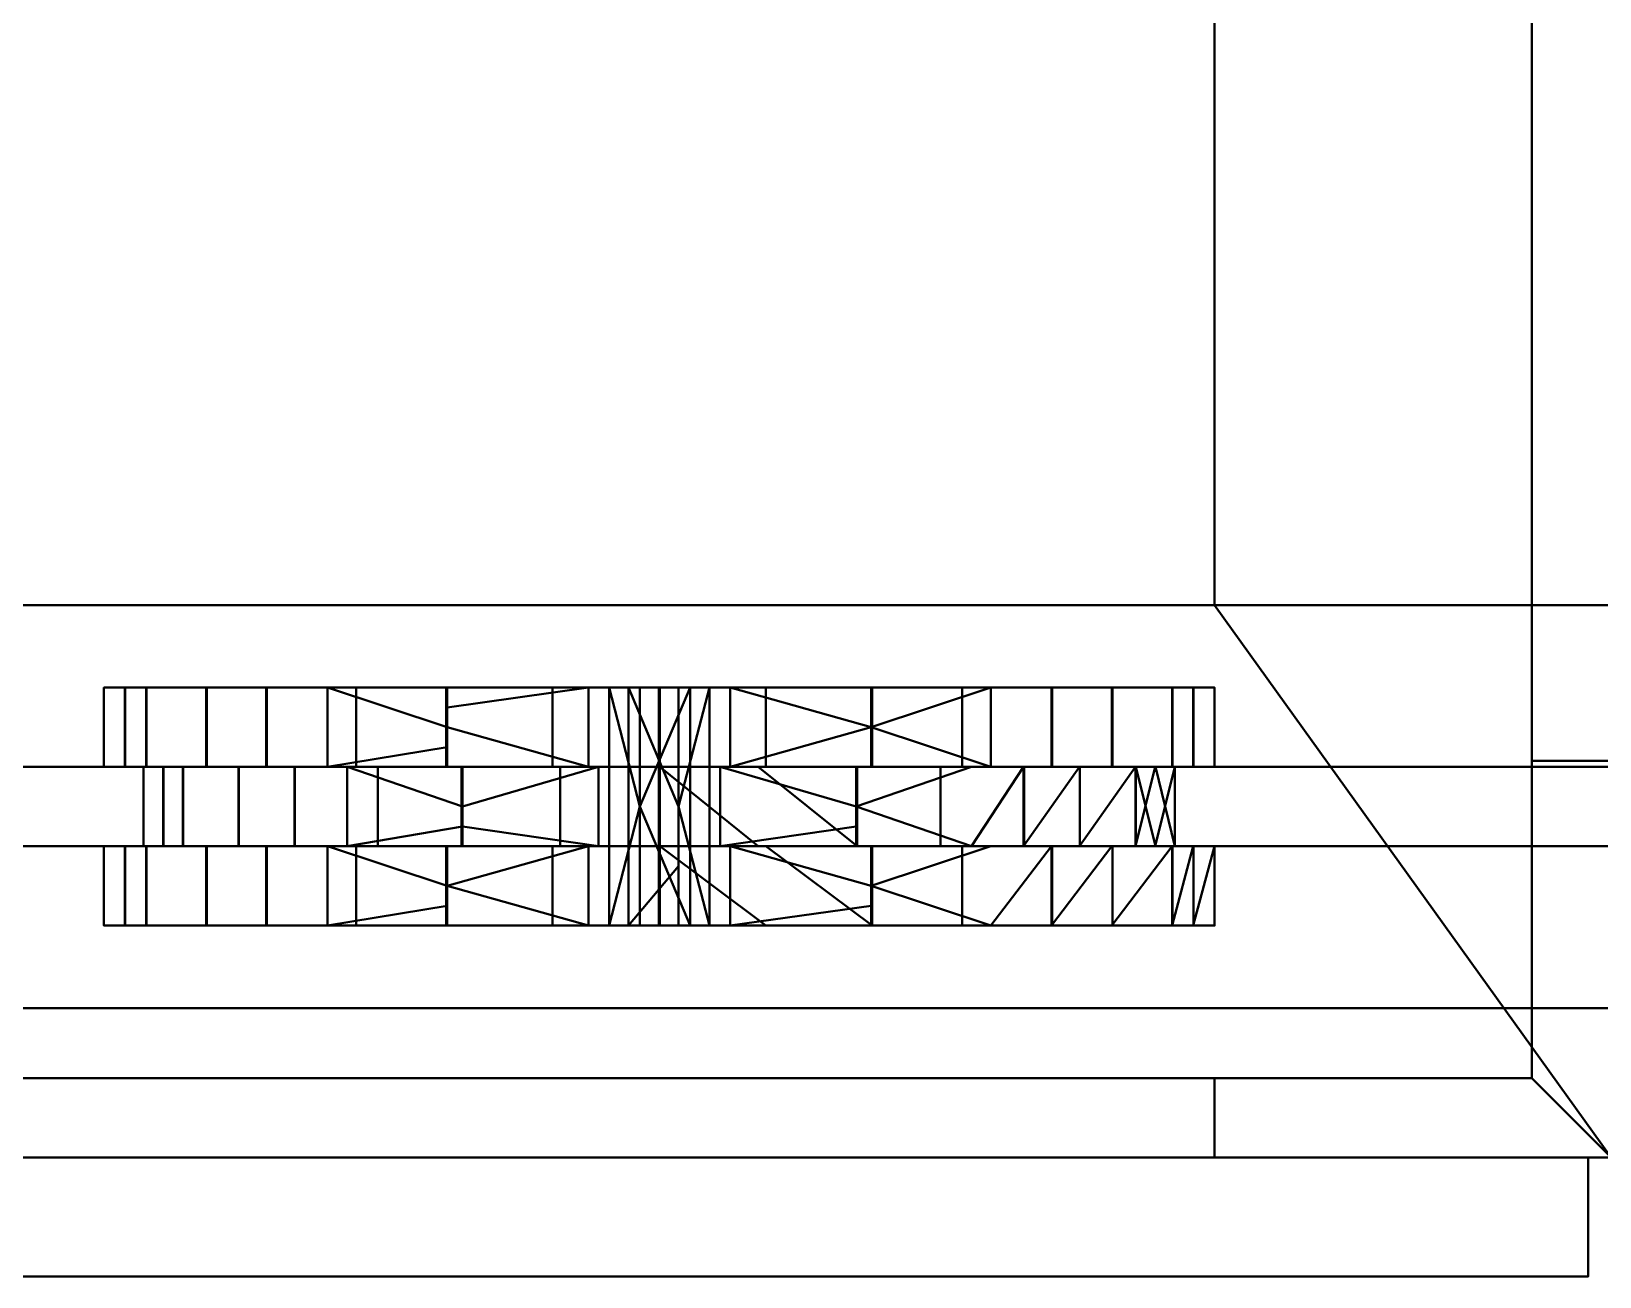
# Model space of a CAD drawing. Header units: millimetres. Extents: x -3275 to 3275, y -1040 to 450.
# Drawn here: x 925.8 to 1123.5, y -450 to -293 of the extents above; entities that cross this region are included whole.
import ezdxf

# ---------------------------------------------------------------- set-up
doc = ezdxf.new("R2010")
doc.units = ezdxf.units.MM
doc.layers.add('I-FURN-PNLS', color=7, linetype='Continuous', lineweight=40)

msp = doc.modelspace()

# ---------------------------------------------------------------- meshes
at = {"layer": 'I-FURN-PNLS', "color": 7, "true_color": 0xf5f5f3}
mesh = msp.add_polyface(dxfattribs=at)
corners = [(1125, 450, 150), (325, 450, 150), (325, -435, 150), (1125, -435, 150), (1075, -365.36, 150), (375, -365.36, 150), (375, 353.84, 150), (1075, 353.84, 150)]
mesh.append_faces([[corners[k] for k in face] for face in [(3, 4, 5, 2), (6, 1, 2, 5)]], dxfattribs={"vtx0": -1, "vtx2": -1, "color": 7})
mesh.append_faces([[corners[k] for k in face] for face in [(3, 0, 7, 4), (6, 7, 0, 1)]], dxfattribs={"vtx1": -1, "vtx3": -1, "color": 7})
mesh = msp.add_polyface(dxfattribs=at)
corners = [(1125, 450), (1125, -435), (325, -435), (325, 450), (1075, -365.36), (1075, 353.84), (375, 353.84), (375, -365.36)]
mesh.append_faces([[corners[k] for k in face] for face in [(2, 7, 4, 1), (5, 0, 1, 4)]], dxfattribs={"vtx0": -1, "vtx2": -1, "color": 7})
mesh.append_faces([[corners[k] for k in face] for face in [(2, 3, 6, 7), (5, 6, 3, 0)]], dxfattribs={"vtx1": -1, "vtx3": -1, "color": 7})
mesh = msp.add_polyface(dxfattribs=at)
corners = [(1075, 450, 2175), (1075, 440, 2175), (1115, 440, 2175), (1115, 400, 2175), (1125, 400, 2175), (1125, 450, 2175), (1075, -435, 2175), (1125, -435, 2175), (1125, -385, 2175), (1115, -385, 2175), (1115, -425, 2175), (1075, -425, 2175), (375, 450, 2175), (325, 450, 2175), (325, 400, 2175), (335, 400, 2175), (335, 440, 2175), (375, 440, 2175), (375, -435, 2175), (375, -425, 2175), (335, -425, 2175), (335, -385, 2175), (325, -385, 2175), (325, -435, 2175)]
mesh.append_faces([[corners[k] for k in face] for face in [(2, 5, 0, 1), (16, 13, 14, 15), (20, 23, 18, 19)]], dxfattribs={"vtx0": -1, "color": 7})
mesh.append_faces([[corners[k] for k in face] for face in [(4, 5, 2, 3), (6, 7, 10, 11), (12, 13, 16, 17)]], dxfattribs={"vtx1": -1, "color": 7})
mesh.append_faces([[corners[k] for k in face] for face in [(8, 9, 10, 7)]], dxfattribs={"vtx2": -1, "color": 7})
mesh.append_faces([[corners[k] for k in face] for face in [(20, 21, 22, 23)]], dxfattribs={"vtx3": -1, "color": 7})
mesh = msp.add_polyface(dxfattribs=at)
corners = [(1075, 450, 150), (1125, 450, 150), (1125, 400, 150), (1115, 400, 150), (1115, 440, 150), (1075, 440, 150), (1075, -435, 150), (1075, -425, 150), (1115, -425, 150), (1115, -385, 150), (1125, -385, 150), (1125, -435, 150), (375, 450, 150), (375, 440, 150), (335, 440, 150), (335, 400, 150), (325, 400, 150), (325, 450, 150), (375, -435, 150), (325, -435, 150), (325, -385, 150), (335, -385, 150), (335, -425, 150), (375, -425, 150)]
mesh.append_faces([[corners[k] for k in face] for face in [(8, 11, 6, 7), (14, 17, 12, 13), (22, 19, 20, 21)]], dxfattribs={"vtx0": -1, "color": 7})
mesh.append_faces([[corners[k] for k in face] for face in [(0, 1, 4, 5), (10, 11, 8, 9), (18, 19, 22, 23)]], dxfattribs={"vtx1": -1, "color": 7})
mesh.append_faces([[corners[k] for k in face] for face in [(2, 3, 4, 1)]], dxfattribs={"vtx2": -1, "color": 7})
mesh.append_faces([[corners[k] for k in face] for face in [(14, 15, 16, 17)]], dxfattribs={"vtx3": -1, "color": 7})
mesh = msp.add_polyface(dxfattribs=at)
corners = [(325, 450, 2200), (325, -435, 2200), (1125, -435, 2200), (1125, 450, 2200)]
mesh.append_faces([[corners[k] for k in face] for face in [(3, 0, 1, 2)]], dxfattribs={"color": 7})
mesh = msp.add_polyface(dxfattribs=at)
corners = [(325, 450, 2175), (1125, 450, 2175), (1125, -435, 2175), (325, -435, 2175)]
mesh.append_faces([[corners[k] for k in face] for face in [(2, 3, 0, 1)]], dxfattribs={"color": 7})
mesh = msp.add_polyface(dxfattribs=at)
corners = [(335, 440, 173.99), (335, -425, 173.99), (1115, -425, 173.99), (1115, 440, 173.99)]
mesh.append_faces([[corners[k] for k in face] for face in [(3, 0, 1, 2)]], dxfattribs={"color": 7})
mesh = msp.add_polyface(dxfattribs=at)
corners = [(335, 440, 148.99), (1115, 440, 148.99), (1115, -425, 148.99), (335, -425, 148.99)]
mesh.append_faces([[corners[k] for k in face] for face in [(2, 3, 0, 1)]], dxfattribs={"color": 7})
mesh = msp.add_polyface(dxfattribs=at)
corners = [(335, 440, 300), (335, -425, 300), (1115, -425, 300), (1115, 440, 300)]
mesh.append_faces([[corners[k] for k in face] for face in [(3, 0, 1, 2)]], dxfattribs={"color": 7})
mesh = msp.add_polyface(dxfattribs=at)
corners = [(335, 440, 275), (1115, 440, 275), (1115, -425, 275), (335, -425, 275)]
mesh.append_faces([[corners[k] for k in face] for face in [(2, 3, 0, 1)]], dxfattribs={"color": 7})
mesh = msp.add_polyface(dxfattribs=at)
corners = [(335, 440, 680), (335, -425, 680), (1115, -425, 680), (1115, 440, 680)]
mesh.append_faces([[corners[k] for k in face] for face in [(3, 0, 1, 2)]], dxfattribs={"color": 7})
mesh = msp.add_polyface(dxfattribs=at)
corners = [(335, 440, 655), (1115, 440, 655), (1115, -425, 655), (335, -425, 655)]
mesh.append_faces([[corners[k] for k in face] for face in [(2, 3, 0, 1)]], dxfattribs={"color": 7})
mesh = msp.add_polyface(dxfattribs=at)
corners = [(335, 440, 1060), (335, -425, 1060), (1115, -425, 1060), (1115, 440, 1060)]
mesh.append_faces([[corners[k] for k in face] for face in [(3, 0, 1, 2)]], dxfattribs={"color": 7})
mesh = msp.add_polyface(dxfattribs=at)
corners = [(335, 440, 1035), (1115, 440, 1035), (1115, -425, 1035), (335, -425, 1035)]
mesh.append_faces([[corners[k] for k in face] for face in [(2, 3, 0, 1)]], dxfattribs={"color": 7})
mesh = msp.add_polyface(dxfattribs=at)
corners = [(335, 440, 1440), (335, -425, 1440), (1115, -425, 1440), (1115, 440, 1440)]
mesh.append_faces([[corners[k] for k in face] for face in [(3, 0, 1, 2)]], dxfattribs={"color": 7})
mesh = msp.add_polyface(dxfattribs=at)
corners = [(335, 440, 1415), (1115, 440, 1415), (1115, -425, 1415), (335, -425, 1415)]
mesh.append_faces([[corners[k] for k in face] for face in [(2, 3, 0, 1)]], dxfattribs={"color": 7})
mesh = msp.add_polyface(dxfattribs=at)
corners = [(335, 440, 1820), (335, -425, 1820), (1115, -425, 1820), (1115, 440, 1820)]
mesh.append_faces([[corners[k] for k in face] for face in [(3, 0, 1, 2)]], dxfattribs={"color": 7})
mesh = msp.add_polyface(dxfattribs=at)
corners = [(335, 440, 1795), (1115, 440, 1795), (1115, -425, 1795), (335, -425, 1795)]
mesh.append_faces([[corners[k] for k in face] for face in [(2, 3, 0, 1)]], dxfattribs={"color": 7})
mesh = msp.add_polyface(dxfattribs=at)
corners = [(1115, 440, 173.99), (1115, -425, 173.99), (1115, -425, 148.99), (1115, 440, 148.99)]
mesh.append_faces([[corners[k] for k in face] for face in [(0, 1, 2, 3)]], dxfattribs={"color": 7})
mesh = msp.add_polyface(dxfattribs=at)
corners = [(1115, 440, 300), (1115, -425, 300), (1115, -425, 275), (1115, 440, 275)]
mesh.append_faces([[corners[k] for k in face] for face in [(0, 1, 2, 3)]], dxfattribs={"color": 7})
mesh = msp.add_polyface(dxfattribs=at)
corners = [(1115, 440, 680), (1115, -425, 680), (1115, -425, 655), (1115, 440, 655)]
mesh.append_faces([[corners[k] for k in face] for face in [(0, 1, 2, 3)]], dxfattribs={"color": 7})
mesh = msp.add_polyface(dxfattribs=at)
corners = [(1115, 440, 1060), (1115, -425, 1060), (1115, -425, 1035), (1115, 440, 1035)]
mesh.append_faces([[corners[k] for k in face] for face in [(0, 1, 2, 3)]], dxfattribs={"color": 7})
mesh = msp.add_polyface(dxfattribs=at)
corners = [(1115, 440, 1440), (1115, -425, 1440), (1115, -425, 1415), (1115, 440, 1415)]
mesh.append_faces([[corners[k] for k in face] for face in [(0, 1, 2, 3)]], dxfattribs={"color": 7})
mesh = msp.add_polyface(dxfattribs=at)
corners = [(1115, 440, 1820), (1115, -425, 1820), (1115, -425, 1795), (1115, 440, 1795)]
mesh.append_faces([[corners[k] for k in face] for face in [(0, 1, 2, 3)]], dxfattribs={"color": 7})
mesh = msp.add_polyface(dxfattribs=at)
corners = [(1075, -365.36, 150), (1075, 353.84, 150), (1075, 353.84), (1075, -365.36)]
mesh.append_faces([[corners[k] for k in face] for face in [(0, 1, 2, 3)]], dxfattribs={"color": 7})
mesh = msp.add_polyface(dxfattribs=at)
corners = [(-2875, -416.16, -11.35), (-2875, -365.36, -11.35), (2875, -365.36, -11.35), (2875, -416.16, -11.35)]
mesh.append_faces([[corners[k] for k in face] for face in [(0, 1, 2, 3)]], dxfattribs={"color": 7})
mesh = msp.add_polyface(dxfattribs=at)
corners = [(-2875, -365.36, -11.35), (-2875, -365.36, -5), (2875, -365.36, -5), (2875, -365.36, -11.35)]
mesh.append_faces([[corners[k] for k in face] for face in [(0, 1, 2, 3)]], dxfattribs={"color": 7})
mesh = msp.add_polyface(dxfattribs=at)
corners = [(-2875, -365.36, -5), (-2875, -385.76, -5), (2875, -385.76, -5), (2875, -365.36, -5)]
mesh.append_faces([[corners[k] for k in face] for face in [(0, 1, 2, 3)]], dxfattribs={"color": 7})
mesh = msp.add_polyface(dxfattribs=at)
corners = [(375, -365.36, 150), (1075, -365.36, 150), (1075, -365.36), (375, -365.36)]
mesh.append_faces([[corners[k] for k in face] for face in [(0, 1, 2, 3)]], dxfattribs={"color": 7})
at = {"layer": 'I-FURN-PNLS', "color": 8, "true_color": 0x7f7f7f}
mesh = msp.add_polyface(dxfattribs=at)
corners = [(1031.73, -375.76, 5.3), (1031.73, -378.26, 5.3), (1031.73, -380.76, 5.3), (1031.73, -383.26, 5.3), (1031.73, -385.76, 5.3), (1004.94, -385.76, 0), (978.15, -385.76, 5.35), (955.46, -385.76, 20.55), (940.3, -385.76, 43.27), (935, -385.76, 70.06), (940.35, -385.76, 96.85), (955.55, -385.76, 119.54), (978.27, -385.76, 134.7), (978.27, -383.26, 134.7), (978.27, -380.76, 134.7), (978.27, -378.26, 134.7), (978.27, -375.76, 134.7), (955.55, -375.76, 119.54), (940.35, -375.76, 96.85), (935, -375.76, 70.06), (940.3, -375.76, 43.27), (955.46, -375.76, 20.55), (978.15, -375.76, 5.35), (1004.94, -375.76, 0), (1013.93, -385.76, 1.78), (963.18, -385.76, 124.63), (1013.93, -375.76, 1.78), (963.18, -375.76, 124.63), (991.55, -375.76, 2.68), (991.55, -385.76, 2.68), (966.81, -385.76, 12.95), (966.81, -375.76, 12.95), (947.88, -375.76, 31.91), (947.88, -385.76, 31.91), (937.65, -385.76, 56.67), (937.65, -375.76, 56.67), (937.68, -385.76, 83.45), (937.68, -375.76, 83.45), (947.95, -385.76, 108.19), (947.95, -375.76, 108.19)]
mesh.append_faces([[corners[k] for k in face] for face in [(26, 2, 24)]], dxfattribs={"vtx0": -1, "vtx1": -1, "vtx2": -1, "color": 8})
mesh.append_faces([[corners[k] for k in face] for face in [(25, 13, 14, 27)]], dxfattribs={"vtx0": -1, "vtx2": -1, "vtx3": -1, "color": 8})
mesh.append_faces([[corners[k] for k in face] for face in [(12, 13, 25)]], dxfattribs={"vtx1": -1, "color": 8})
mesh.append_faces([[corners[k] for k in face] for face in [(28, 23, 5, 29), (24, 5, 23, 26), (29, 6, 22, 28), (31, 22, 6, 30), (27, 17, 11, 25), (21, 31, 30, 7), (20, 32, 33, 8), (7, 33, 32, 21), (35, 20, 8, 34), (37, 19, 9, 36), (10, 38, 39, 18), (38, 11, 17, 39), (18, 37, 36, 10), (34, 9, 19, 35)]], dxfattribs={"vtx1": -1, "vtx3": -1, "color": 8})
mesh.append_faces([[corners[k] for k in face] for face in [(15, 16, 27, 14), (3, 4, 24, 2)]], dxfattribs={"vtx2": -1, "color": 8})
mesh.append_faces([[corners[k] for k in face] for face in [(26, 0, 1, 2)]], dxfattribs={"vtx3": -1, "color": 8})
mesh = msp.add_polyface(dxfattribs=at)
corners = [(978.27, -375.76, 134.7), (1005.06, -375.76, 140), (1031.85, -375.76, 134.65), (1054.54, -375.76, 119.45), (1069.7, -375.76, 96.73), (1075, -375.76, 69.94), (1069.65, -375.76, 43.15), (1054.45, -375.76, 20.46), (1031.73, -375.76, 5.3), (1004.94, -375.76, 0), (978.15, -375.76, 5.35), (955.46, -375.76, 20.55), (940.3, -375.76, 43.27), (935, -375.76, 70.06), (940.35, -375.76, 96.85), (955.55, -375.76, 119.54), (1007.44, -375.76, 64.09), (1011.33, -375.76, 69.16), (1008.89, -375.76, 75.07), (1002.56, -375.76, 75.91), (998.67, -375.76, 70.84), (1001.11, -375.76, 64.93)]
mesh.append_faces([[corners[k] for k in face] for face in [(4, 18, 3)]], dxfattribs={"vtx0": -1, "vtx1": -1, "color": 8})
mesh.append_faces([[corners[k] for k in face] for face in [(19, 0, 1, 18)]], dxfattribs={"vtx0": -1, "vtx2": -1, "color": 8})
mesh.append_faces([[corners[k] for k in face] for face in [(18, 1, 2, 3), (21, 10, 11, 12), (17, 5, 6, 7)]], dxfattribs={"vtx0": -1, "vtx3": -1, "color": 8})
mesh.append_faces([[corners[k] for k in face] for face in [(14, 15, 20, 13), (8, 9, 16)]], dxfattribs={"vtx1": -1, "vtx2": -1, "color": 8})
mesh.append_faces([[corners[k] for k in face] for face in [(12, 13, 20, 21), (19, 20, 15, 0), (21, 16, 9, 10), (4, 5, 17, 18), (16, 17, 7, 8)]], dxfattribs={"vtx1": -1, "vtx3": -1, "color": 8})
mesh = msp.add_polyface(dxfattribs=at)
corners = [(978.27, -385.76, 134.7), (1005.06, -385.76, 140), (1031.85, -385.76, 134.65), (1054.54, -385.76, 119.45), (1069.7, -385.76, 96.73), (1075, -385.76, 69.94), (1069.65, -385.76, 43.15), (1054.45, -385.76, 20.46), (1031.73, -385.76, 5.3), (1031.73, -383.26, 5.3), (1031.73, -380.76, 5.3), (1031.73, -378.26, 5.3), (1031.73, -375.76, 5.3), (1054.45, -375.76, 20.46), (1069.65, -375.76, 43.15), (1075, -375.76, 69.94), (1069.7, -375.76, 96.73), (1054.54, -375.76, 119.45), (1031.85, -375.76, 134.65), (1005.06, -375.76, 140), (978.27, -375.76, 134.7), (978.27, -378.26, 134.7), (978.27, -380.76, 134.7), (978.27, -383.26, 134.7), (996.07, -385.76, 138.22), (1046.82, -385.76, 15.37), (996.07, -375.76, 138.22), (1046.82, -375.76, 15.37), (1043.19, -385.76, 127.05), (1043.19, -375.76, 127.05), (1018.45, -375.76, 137.32), (1018.45, -385.76, 137.32), (1062.12, -375.76, 108.09), (1062.12, -385.76, 108.09), (1072.32, -375.76, 56.55), (1072.32, -385.76, 56.55), (1062.05, -375.76, 31.81), (1062.05, -385.76, 31.81), (1072.35, -385.76, 83.33), (1072.35, -375.76, 83.33)]
mesh.append_faces([[corners[k] for k in face] for face in [(22, 24, 26, 21), (25, 10, 27)]], dxfattribs={"vtx0": -1, "vtx1": -1, "vtx2": -1, "color": 8})
mesh.append_faces([[corners[k] for k in face] for face in [(1, 19, 26, 24), (13, 7, 25, 27), (3, 17, 29, 28), (30, 31, 2, 18), (32, 33, 4, 16), (19, 1, 31, 30), (28, 29, 18, 2), (17, 3, 33, 32), (34, 35, 6, 14), (36, 37, 7, 13), (15, 5, 35, 34), (38, 39, 16, 4), (14, 6, 37, 36), (39, 38, 5, 15)]], dxfattribs={"vtx0": -1, "vtx2": -1, "color": 8})
mesh.append_faces([[corners[k] for k in face] for face in [(9, 10, 25, 8)]], dxfattribs={"vtx1": -1, "color": 8})
mesh.append_faces([[corners[k] for k in face] for face in [(26, 20, 21), (23, 0, 24, 22), (11, 12, 27, 10)]], dxfattribs={"vtx2": -1, "color": 8})
mesh = msp.add_polyface(dxfattribs=at)
corners = [(1007.44, -375.76, 64.09), (1001.11, -375.76, 64.93), (998.67, -375.76, 70.84), (1002.56, -375.76, 75.91), (1002.56, -383.26, 75.91), (1002.56, -390.76, 75.91), (1002.56, -398.26, 75.91), (1002.56, -405.76, 75.91), (998.67, -405.76, 70.84), (1001.11, -405.76, 64.93), (1007.44, -405.76, 64.09), (1007.44, -398.26, 64.09), (1007.44, -390.76, 64.09), (1007.44, -383.26, 64.09)]
mesh.append_faces([[corners[k] for k in face] for face in [(8, 5, 6, 7)]], dxfattribs={"vtx0": -1, "color": 8})
mesh.append_faces([[corners[k] for k in face] for face in [(8, 2, 5)]], dxfattribs={"vtx0": -1, "vtx1": -1, "vtx2": -1, "color": 8})
mesh.append_faces([[corners[k] for k in face] for face in [(9, 11, 12, 1)]], dxfattribs={"vtx0": -1, "vtx2": -1, "vtx3": -1, "color": 8})
mesh.append_faces([[corners[k] for k in face] for face in [(1, 2, 8, 9)]], dxfattribs={"vtx1": -1, "vtx3": -1, "color": 8})
mesh.append_faces([[corners[k] for k in face] for face in [(13, 0, 1, 12), (9, 10, 11)]], dxfattribs={"vtx2": -1, "color": 8})
mesh.append_faces([[corners[k] for k in face] for face in [(2, 3, 4, 5)]], dxfattribs={"vtx3": -1, "color": 8})
mesh = msp.add_polyface(dxfattribs=at)
corners = [(1002.56, -405.76, 75.91), (1002.56, -398.26, 75.91), (1002.56, -390.76, 75.91), (1002.56, -383.26, 75.91), (1002.56, -375.76, 75.91), (1008.89, -375.76, 75.07), (1011.33, -375.76, 69.16), (1007.44, -375.76, 64.09), (1007.44, -383.26, 64.09), (1007.44, -390.76, 64.09), (1007.44, -398.26, 64.09), (1007.44, -405.76, 64.09), (1011.33, -405.76, 69.16), (1008.89, -405.76, 75.07)]
mesh.append_faces([[corners[k] for k in face] for face in [(6, 9, 12), (2, 5, 13)]], dxfattribs={"vtx0": -1, "vtx1": -1, "vtx2": -1, "color": 8})
mesh.append_faces([[corners[k] for k in face] for face in [(6, 12, 13, 5)]], dxfattribs={"vtx0": -1, "vtx2": -1, "color": 8})
mesh.append_faces([[corners[k] for k in face] for face in [(10, 11, 12, 9), (3, 4, 5, 2)]], dxfattribs={"vtx2": -1, "color": 8})
mesh.append_faces([[corners[k] for k in face] for face in [(6, 7, 8, 9), (13, 0, 1, 2)]], dxfattribs={"vtx3": -1, "color": 8})
at = {"layer": 'I-FURN-PNLS', "color": 7, "true_color": 0xf5f5f3}
mesh = msp.add_polyface(dxfattribs=at)
corners = [(1115, -385, 2175), (1125, -385, 2175), (1125, -385, 150), (1115, -385, 150)]
mesh.append_faces([[corners[k] for k in face] for face in [(3, 0, 1, 2)]], dxfattribs={"color": 7})
mesh = msp.add_polyface(dxfattribs=at)
corners = [(1115, -425, 2175), (1115, -385, 2175), (1115, -385, 150), (1115, -425, 150)]
mesh.append_faces([[corners[k] for k in face] for face in [(3, 0, 1, 2)]], dxfattribs={"color": 7})
mesh = msp.add_polyface(dxfattribs=at)
corners = [(-2875, -385.76, -5), (-2875, -385.76), (2875, -385.76), (2875, -385.76, -5)]
mesh.append_faces([[corners[k] for k in face] for face in [(0, 1, 2, 3)]], dxfattribs={"color": 7})
mesh = msp.add_polyface(dxfattribs=at)
corners = [(-2875, -385.76), (-2875, -395.76), (2875, -395.76), (2875, -385.76)]
mesh.append_faces([[corners[k] for k in face] for face in [(0, 1, 2, 3)]], dxfattribs={"color": 7})
at = {"layer": 'I-FURN-PNLS', "color": 8, "true_color": 0x7f7f7f}
mesh = msp.add_polyface(dxfattribs=at)
corners = [(1031.73, -385.76, 5.3), (1054.45, -385.76, 20.46), (1069.65, -385.76, 43.15), (1075, -385.76, 69.94), (1069.7, -385.76, 96.73), (1054.54, -385.76, 119.45), (1031.85, -385.76, 134.65), (1005.06, -385.76, 140), (978.27, -385.76, 134.7), (955.55, -385.76, 119.54), (940.35, -385.76, 96.85), (935, -385.76, 70.06), (940.3, -385.76, 43.27), (955.46, -385.76, 20.55), (978.15, -385.76, 5.35), (1004.94, -385.76, 0), (980.18, -385.76, 130.07), (1005.06, -385.76, 135), (1029.93, -385.76, 130.03), (1051, -385.76, 115.92), (1065.07, -385.76, 94.82), (1070, -385.76, 69.94), (1065.03, -385.76, 45.07), (1050.92, -385.76, 24), (1029.82, -385.76, 9.93), (1004.94, -385.76, 5), (980.07, -385.76, 9.97), (959, -385.76, 24.08), (944.93, -385.76, 45.18), (940, -385.76, 70.06), (944.97, -385.76, 94.93), (959.08, -385.76, 116)]
mesh.append_faces([[corners[k] for k in face] for face in [(13, 27, 28, 12), (29, 11, 12, 28), (11, 29, 30, 10), (31, 9, 10, 30), (9, 31, 16, 8), (19, 5, 6, 18), (17, 7, 8, 16), (7, 17, 18, 6)]], dxfattribs={"vtx0": -1, "vtx2": -1, "color": 8})
mesh.append_faces([[corners[k] for k in face] for face in [(14, 15, 25, 26), (24, 25, 15, 0), (26, 27, 13, 14), (0, 1, 23, 24), (22, 23, 1, 2), (2, 3, 21, 22), (3, 4, 20, 21), (4, 5, 19, 20)]], dxfattribs={"vtx1": -1, "vtx3": -1, "color": 8})
mesh = msp.add_polyface(dxfattribs=at)
corners = [(1029.82, -385.76, 9.93), (1029.82, -388.26, 9.93), (1029.82, -390.76, 9.93), (1029.82, -393.26, 9.93), (1029.82, -395.76, 9.93), (1004.94, -395.76, 5), (980.07, -395.76, 9.97), (959, -395.76, 24.08), (944.93, -395.76, 45.18), (940, -395.76, 70.06), (944.97, -395.76, 94.93), (959.08, -395.76, 116), (980.18, -395.76, 130.07), (980.18, -393.26, 130.07), (980.18, -390.76, 130.07), (980.18, -388.26, 130.07), (980.18, -385.76, 130.07), (959.08, -385.76, 116), (944.97, -385.76, 94.93), (940, -385.76, 70.06), (944.93, -385.76, 45.18), (959, -385.76, 24.08), (980.07, -385.76, 9.97), (1004.94, -385.76, 5), (1012.67, -395.76, 6.53), (965.64, -395.76, 120.38), (1012.67, -385.76, 6.53), (965.64, -385.76, 120.38), (992.51, -385.76, 7.49), (992.51, -395.76, 7.49), (969.53, -395.76, 17.02), (969.53, -385.76, 17.02), (951.96, -385.76, 34.63), (951.96, -395.76, 34.63), (942.46, -395.76, 57.62), (942.46, -385.76, 57.62), (942.49, -395.76, 82.49), (942.49, -385.76, 82.49), (952.02, -395.76, 105.47), (952.02, -385.76, 105.47)]
mesh.append_faces([[corners[k] for k in face] for face in [(24, 26, 2, 3)]], dxfattribs={"vtx0": -1, "vtx1": -1, "vtx3": -1, "color": 8})
mesh.append_faces([[corners[k] for k in face] for face in [(25, 13, 14, 27)]], dxfattribs={"vtx0": -1, "vtx2": -1, "vtx3": -1, "color": 8})
mesh.append_faces([[corners[k] for k in face] for face in [(12, 13, 25)]], dxfattribs={"vtx1": -1, "color": 8})
mesh.append_faces([[corners[k] for k in face] for face in [(9, 36, 37, 19), (32, 21, 7, 33), (24, 5, 23, 26), (29, 6, 22, 28), (31, 22, 6, 30), (27, 17, 11, 25), (5, 29, 28, 23), (21, 31, 30, 7), (33, 8, 20, 32), (35, 20, 8, 34), (38, 11, 17, 39), (34, 9, 19, 35), (39, 18, 10, 38), (18, 37, 36, 10)]], dxfattribs={"vtx1": -1, "vtx3": -1, "color": 8})
mesh.append_faces([[corners[k] for k in face] for face in [(3, 4, 24), (15, 16, 27, 14)]], dxfattribs={"vtx2": -1, "color": 8})
mesh.append_faces([[corners[k] for k in face] for face in [(26, 0, 1, 2)]], dxfattribs={"vtx3": -1, "color": 8})
mesh = msp.add_polyface(dxfattribs=at)
corners = [(980.18, -395.76, 130.07), (1005.06, -395.76, 135), (1029.93, -395.76, 130.03), (1051, -395.76, 115.92), (1065.07, -395.76, 94.82), (1070, -395.76, 69.94), (1065.03, -395.76, 45.07), (1050.92, -395.76, 24), (1029.82, -395.76, 9.93), (1029.82, -393.26, 9.93), (1029.82, -390.76, 9.93), (1029.82, -388.26, 9.93), (1029.82, -385.76, 9.93), (1050.92, -385.76, 24), (1065.03, -385.76, 45.07), (1070, -385.76, 69.94), (1065.07, -385.76, 94.82), (1051, -385.76, 115.92), (1029.93, -385.76, 130.03), (1005.06, -385.76, 135), (980.18, -385.76, 130.07), (980.18, -388.26, 130.07), (980.18, -390.76, 130.07), (980.18, -393.26, 130.07), (997.33, -395.76, 133.47), (1044.36, -395.76, 19.62), (997.33, -385.76, 133.47), (1044.36, -385.76, 19.62), (1040.47, -395.76, 122.98), (1040.47, -385.76, 122.98), (1017.49, -385.76, 132.51), (1017.49, -395.76, 132.51), (1058.04, -385.76, 105.37), (1058.04, -395.76, 105.37), (1067.51, -385.76, 57.51), (1067.51, -395.76, 57.51), (1057.98, -385.76, 34.53), (1057.98, -395.76, 34.53), (1067.54, -395.76, 82.38), (1067.54, -385.76, 82.38)]
mesh.append_faces([[corners[k] for k in face] for face in [(27, 10, 11, 12)]], dxfattribs={"vtx0": -1, "color": 8})
mesh.append_faces([[corners[k] for k in face] for face in [(37, 14, 6), (25, 13, 7)]], dxfattribs={"vtx0": -1, "vtx1": -1, "color": 8})
mesh.append_faces([[corners[k] for k in face] for face in [(24, 26, 22, 23)]], dxfattribs={"vtx0": -1, "vtx1": -1, "vtx3": -1, "color": 8})
mesh.append_faces([[corners[k] for k in face] for face in [(1, 19, 26, 24), (6, 14, 34), (3, 17, 29, 28), (32, 33, 4, 16), (18, 2, 28, 29), (19, 1, 31), (17, 3, 33, 32), (7, 13, 36), (15, 5, 35), (2, 18, 30), (5, 15, 39), (16, 4, 38)]], dxfattribs={"vtx0": -1, "vtx2": -1, "color": 8})
mesh.append_faces([[corners[k] for k in face] for face in [(9, 10, 25, 8)]], dxfattribs={"vtx1": -1, "color": 8})
mesh.append_faces([[corners[k] for k in face] for face in [(27, 13, 25, 10)]], dxfattribs={"vtx1": -1, "vtx2": -1, "vtx3": -1, "color": 8})
mesh.append_faces([[corners[k] for k in face] for face in [(31, 2, 30, 19), (34, 15, 35, 6), (36, 14, 37, 7), (39, 16, 38, 5)]], dxfattribs={"vtx1": -1, "vtx3": -1, "color": 8})
mesh.append_faces([[corners[k] for k in face] for face in [(23, 0, 24)]], dxfattribs={"vtx2": -1, "color": 8})
mesh.append_faces([[corners[k] for k in face] for face in [(26, 20, 21, 22)]], dxfattribs={"vtx3": -1, "color": 8})
at = {"layer": 'I-FURN-PNLS', "color": 7, "true_color": 0xf5f5f3}
mesh = msp.add_polyface(dxfattribs=at)
corners = [(-2875, -395.76), (-2875, -395.76, -5), (2875, -395.76, -5), (2875, -395.76)]
mesh.append_faces([[corners[k] for k in face] for face in [(2, 3, 0, 1)]], dxfattribs={"color": 7})
mesh = msp.add_polyface(dxfattribs=at)
corners = [(-2875, -395.76, -5), (-2875, -416.16, -5), (2875, -416.16, -5), (2875, -395.76, -5)]
mesh.append_faces([[corners[k] for k in face] for face in [(0, 1, 2, 3)]], dxfattribs={"color": 7})
at = {"layer": 'I-FURN-PNLS', "color": 8, "true_color": 0x7f7f7f}
mesh = msp.add_polyface(dxfattribs=at)
corners = [(1031.73, -395.76, 5.3), (1031.73, -398.26, 5.3), (1031.73, -400.76, 5.3), (1031.73, -403.26, 5.3), (1031.73, -405.76, 5.3), (1004.94, -405.76, 0), (978.15, -405.76, 5.35), (955.46, -405.76, 20.55), (940.3, -405.76, 43.27), (935, -405.76, 70.06), (940.35, -405.76, 96.85), (955.55, -405.76, 119.54), (978.27, -405.76, 134.7), (978.27, -403.26, 134.7), (978.27, -400.76, 134.7), (978.27, -398.26, 134.7), (978.27, -395.76, 134.7), (955.55, -395.76, 119.54), (940.35, -395.76, 96.85), (935, -395.76, 70.06), (940.3, -395.76, 43.27), (955.46, -395.76, 20.55), (978.15, -395.76, 5.35), (1004.94, -395.76, 0), (1013.93, -405.76, 1.78), (963.18, -405.76, 124.63), (1013.93, -395.76, 1.78), (963.18, -395.76, 124.63), (991.55, -395.76, 2.68), (991.55, -405.76, 2.68), (966.81, -405.76, 12.95), (966.81, -395.76, 12.95), (947.88, -395.76, 31.91), (947.88, -405.76, 31.91), (937.65, -405.76, 56.67), (937.65, -395.76, 56.67), (937.68, -405.76, 83.45), (937.68, -395.76, 83.45), (947.95, -405.76, 108.19), (947.95, -395.76, 108.19)]
mesh.append_faces([[corners[k] for k in face] for face in [(24, 26, 2, 3)]], dxfattribs={"vtx0": -1, "vtx1": -1, "vtx3": -1, "color": 8})
mesh.append_faces([[corners[k] for k in face] for face in [(25, 13, 14, 27)]], dxfattribs={"vtx0": -1, "vtx2": -1, "vtx3": -1, "color": 8})
mesh.append_faces([[corners[k] for k in face] for face in [(12, 13, 25)]], dxfattribs={"vtx1": -1, "color": 8})
mesh.append_faces([[corners[k] for k in face] for face in [(36, 10, 18, 37), (32, 21, 7, 33), (24, 5, 23, 26), (29, 6, 22, 28), (9, 36, 37, 19), (31, 22, 6, 30), (27, 17, 11, 25), (5, 29, 28, 23), (21, 31, 30, 7), (33, 8, 20, 32), (35, 20, 8, 34), (34, 9, 19, 35), (39, 18, 10, 38), (17, 39, 38, 11)]], dxfattribs={"vtx1": -1, "vtx3": -1, "color": 8})
mesh.append_faces([[corners[k] for k in face] for face in [(15, 16, 27, 14), (3, 4, 24)]], dxfattribs={"vtx2": -1, "color": 8})
mesh.append_faces([[corners[k] for k in face] for face in [(26, 0, 1, 2)]], dxfattribs={"vtx3": -1, "color": 8})
mesh = msp.add_polyface(dxfattribs=at)
corners = [(978.27, -395.76, 134.7), (1005.06, -395.76, 140), (1031.85, -395.76, 134.65), (1054.54, -395.76, 119.45), (1069.7, -395.76, 96.73), (1075, -395.76, 69.94), (1069.65, -395.76, 43.15), (1054.45, -395.76, 20.46), (1031.73, -395.76, 5.3), (1004.94, -395.76, 0), (978.15, -395.76, 5.35), (955.46, -395.76, 20.55), (940.3, -395.76, 43.27), (935, -395.76, 70.06), (940.35, -395.76, 96.85), (955.55, -395.76, 119.54), (1029.82, -395.76, 9.93), (1050.92, -395.76, 24), (1065.03, -395.76, 45.07), (1070, -395.76, 69.94), (1065.07, -395.76, 94.82), (1051, -395.76, 115.92), (1029.93, -395.76, 130.03), (1005.06, -395.76, 135), (980.18, -395.76, 130.07), (959.08, -395.76, 116), (944.97, -395.76, 94.93), (940, -395.76, 70.06), (944.93, -395.76, 45.18), (959, -395.76, 24.08), (980.07, -395.76, 9.97), (1004.94, -395.76, 5)]
mesh.append_faces([[corners[k] for k in face] for face in [(13, 27, 28, 12), (29, 11, 12, 28), (11, 29, 30, 10), (31, 9, 10, 30), (9, 31, 16, 8), (19, 5, 6, 18), (17, 7, 8, 16), (7, 17, 18, 6)]], dxfattribs={"vtx0": -1, "vtx2": -1, "color": 8})
mesh.append_faces([[corners[k] for k in face] for face in [(14, 15, 25, 26), (24, 25, 15, 0), (26, 27, 13, 14), (0, 1, 23, 24), (22, 23, 1, 2), (2, 3, 21, 22), (3, 4, 20, 21), (4, 5, 19, 20)]], dxfattribs={"vtx1": -1, "vtx3": -1, "color": 8})
mesh = msp.add_polyface(dxfattribs=at)
corners = [(978.27, -405.76, 134.7), (1005.06, -405.76, 140), (1031.85, -405.76, 134.65), (1054.54, -405.76, 119.45), (1069.7, -405.76, 96.73), (1075, -405.76, 69.94), (1069.65, -405.76, 43.15), (1054.45, -405.76, 20.46), (1031.73, -405.76, 5.3), (1031.73, -403.26, 5.3), (1031.73, -400.76, 5.3), (1031.73, -398.26, 5.3), (1031.73, -395.76, 5.3), (1054.45, -395.76, 20.46), (1069.65, -395.76, 43.15), (1075, -395.76, 69.94), (1069.7, -395.76, 96.73), (1054.54, -395.76, 119.45), (1031.85, -395.76, 134.65), (1005.06, -395.76, 140), (978.27, -395.76, 134.7), (978.27, -398.26, 134.7), (978.27, -400.76, 134.7), (978.27, -403.26, 134.7), (996.07, -405.76, 138.22), (1046.82, -405.76, 15.37), (996.07, -395.76, 138.22), (1046.82, -395.76, 15.37), (1043.19, -405.76, 127.05), (1043.19, -395.76, 127.05), (1018.45, -395.76, 137.32), (1018.45, -405.76, 137.32), (1062.12, -395.76, 108.09), (1062.12, -405.76, 108.09), (1072.32, -395.76, 56.55), (1072.32, -405.76, 56.55), (1062.05, -395.76, 31.81), (1062.05, -405.76, 31.81), (1072.35, -405.76, 83.33), (1072.35, -395.76, 83.33)]
mesh.append_faces([[corners[k] for k in face] for face in [(27, 10, 11, 12)]], dxfattribs={"vtx0": -1, "color": 8})
mesh.append_faces([[corners[k] for k in face] for face in [(37, 14, 6), (25, 13, 7)]], dxfattribs={"vtx0": -1, "vtx1": -1, "color": 8})
mesh.append_faces([[corners[k] for k in face] for face in [(26, 22, 24)]], dxfattribs={"vtx0": -1, "vtx1": -1, "vtx2": -1, "color": 8})
mesh.append_faces([[corners[k] for k in face] for face in [(1, 19, 26, 24), (6, 14, 34), (3, 17, 29, 28), (32, 33, 4, 16), (18, 2, 28, 29), (19, 1, 31), (17, 3, 33, 32), (16, 4, 38, 39), (7, 13, 36), (15, 5, 35), (2, 18, 30), (5, 15, 39, 38)]], dxfattribs={"vtx0": -1, "vtx2": -1, "color": 8})
mesh.append_faces([[corners[k] for k in face] for face in [(9, 10, 25, 8)]], dxfattribs={"vtx1": -1, "color": 8})
mesh.append_faces([[corners[k] for k in face] for face in [(27, 13, 25, 10)]], dxfattribs={"vtx1": -1, "vtx2": -1, "vtx3": -1, "color": 8})
mesh.append_faces([[corners[k] for k in face] for face in [(31, 2, 30, 19), (34, 15, 35, 6), (36, 14, 37, 7)]], dxfattribs={"vtx1": -1, "vtx3": -1, "color": 8})
mesh.append_faces([[corners[k] for k in face] for face in [(23, 0, 24, 22)]], dxfattribs={"vtx2": -1, "color": 8})
mesh.append_faces([[corners[k] for k in face] for face in [(26, 20, 21, 22)]], dxfattribs={"vtx3": -1, "color": 8})
mesh = msp.add_polyface(dxfattribs=at)
corners = [(1031.73, -405.76, 5.3), (1054.45, -405.76, 20.46), (1069.65, -405.76, 43.15), (1075, -405.76, 69.94), (1069.7, -405.76, 96.73), (1054.54, -405.76, 119.45), (1031.85, -405.76, 134.65), (1005.06, -405.76, 140), (978.27, -405.76, 134.7), (955.55, -405.76, 119.54), (940.35, -405.76, 96.85), (935, -405.76, 70.06), (940.3, -405.76, 43.27), (955.46, -405.76, 20.55), (978.15, -405.76, 5.35), (1004.94, -405.76, 0), (1002.56, -405.76, 75.91), (1008.89, -405.76, 75.07), (1011.33, -405.76, 69.16), (1007.44, -405.76, 64.09), (1001.11, -405.76, 64.93), (998.67, -405.76, 70.84)]
mesh.append_faces([[corners[k] for k in face] for face in [(4, 18, 3)]], dxfattribs={"vtx0": -1, "vtx1": -1, "color": 8})
mesh.append_faces([[corners[k] for k in face] for face in [(19, 0, 1, 18)]], dxfattribs={"vtx0": -1, "vtx2": -1, "color": 8})
mesh.append_faces([[corners[k] for k in face] for face in [(18, 1, 2, 3), (21, 10, 11, 12), (17, 5, 6, 7)]], dxfattribs={"vtx0": -1, "vtx3": -1, "color": 8})
mesh.append_faces([[corners[k] for k in face] for face in [(14, 15, 20, 13), (8, 9, 16)]], dxfattribs={"vtx1": -1, "vtx2": -1, "color": 8})
mesh.append_faces([[corners[k] for k in face] for face in [(12, 13, 20, 21), (19, 20, 15, 0), (21, 16, 9, 10), (4, 5, 17, 18), (16, 17, 7, 8)]], dxfattribs={"vtx1": -1, "vtx3": -1, "color": 8})
at = {"layer": 'I-FURN-PNLS', "color": 7, "true_color": 0xf5f5f3}
mesh = msp.add_polyface(dxfattribs=at)
corners = [(-2875, -416.16, -5), (-2875, -416.16, -11.35), (2875, -416.16, -11.35), (2875, -416.16, -5)]
mesh.append_faces([[corners[k] for k in face] for face in [(0, 1, 2, 3)]], dxfattribs={"color": 7})
mesh = msp.add_polyface(dxfattribs=at)
corners = [(1115, -425, 173.99), (335, -425, 173.99), (335, -425, 148.99), (1115, -425, 148.99)]
mesh.append_faces([[corners[k] for k in face] for face in [(0, 1, 2, 3)]], dxfattribs={"color": 7})
mesh = msp.add_polyface(dxfattribs=at)
corners = [(1115, -425, 300), (335, -425, 300), (335, -425, 275), (1115, -425, 275)]
mesh.append_faces([[corners[k] for k in face] for face in [(0, 1, 2, 3)]], dxfattribs={"color": 7})
mesh = msp.add_polyface(dxfattribs=at)
corners = [(1115, -425, 680), (335, -425, 680), (335, -425, 655), (1115, -425, 655)]
mesh.append_faces([[corners[k] for k in face] for face in [(0, 1, 2, 3)]], dxfattribs={"color": 7})
mesh = msp.add_polyface(dxfattribs=at)
corners = [(1115, -425, 1060), (335, -425, 1060), (335, -425, 1035), (1115, -425, 1035)]
mesh.append_faces([[corners[k] for k in face] for face in [(0, 1, 2, 3)]], dxfattribs={"color": 7})
mesh = msp.add_polyface(dxfattribs=at)
corners = [(1115, -425, 1440), (335, -425, 1440), (335, -425, 1415), (1115, -425, 1415)]
mesh.append_faces([[corners[k] for k in face] for face in [(0, 1, 2, 3)]], dxfattribs={"color": 7})
mesh = msp.add_polyface(dxfattribs=at)
corners = [(1115, -425, 1820), (335, -425, 1820), (335, -425, 1795), (1115, -425, 1795)]
mesh.append_faces([[corners[k] for k in face] for face in [(0, 1, 2, 3)]], dxfattribs={"color": 7})
mesh = msp.add_polyface(dxfattribs=at)
corners = [(1075, -425, 2175), (1115, -425, 2175), (1115, -425, 150), (1075, -425, 150)]
mesh.append_faces([[corners[k] for k in face] for face in [(3, 0, 1, 2)]], dxfattribs={"color": 7})
mesh = msp.add_polyface(dxfattribs=at)
corners = [(1075, -435, 2175), (1075, -425, 2175), (1075, -425, 150), (1075, -435, 150)]
mesh.append_faces([[corners[k] for k in face] for face in [(3, 0, 1, 2)]], dxfattribs={"color": 7})
mesh = msp.add_polyface(dxfattribs=at)
corners = [(1125, -435, 150), (325, -435, 150), (325, -435), (1125, -435)]
mesh.append_faces([[corners[k] for k in face] for face in [(0, 1, 2, 3)]], dxfattribs={"color": 7})
mesh = msp.add_polyface(dxfattribs=at)
corners = [(1125, -435, 2200), (325, -435, 2200), (325, -435, 2175), (1125, -435, 2175)]
mesh.append_faces([[corners[k] for k in face] for face in [(0, 1, 2, 3)]], dxfattribs={"color": 7})
at = {"layer": 'I-FURN-PNLS', "color": 25, "true_color": 0x866854}
mesh = msp.add_polyface(dxfattribs=at)
corners = [(325, -435, 2200), (325, -450, 2200), (1122.1, -450, 2200), (1122.1, -435, 2200)]
mesh.append_faces([[corners[k] for k in face] for face in [(3, 0, 1, 2)]], dxfattribs={"color": 25})
mesh = msp.add_polyface(dxfattribs=at)
corners = [(325, -435), (1122.1, -435), (1122.1, -450), (325, -450)]
mesh.append_faces([[corners[k] for k in face] for face in [(2, 3, 0, 1)]], dxfattribs={"color": 25})
mesh = msp.add_polyface(dxfattribs=at)
corners = [(325, -435, 2200), (1122.1, -435, 2200), (1122.1, -435), (325, -435)]
mesh.append_faces([[corners[k] for k in face] for face in [(3, 0, 1, 2)]], dxfattribs={"color": 25})
at = {"layer": 'I-FURN-PNLS', "color": 7, "true_color": 0xf5f5f3}
mesh = msp.add_polyface(dxfattribs=at)
corners = [(1125, -435, 2175), (1075, -435, 2175), (1075, -435, 150), (1125, -435, 150)]
mesh.append_faces([[corners[k] for k in face] for face in [(0, 1, 2, 3)]], dxfattribs={"color": 7})
at = {"layer": 'I-FURN-PNLS', "color": 25, "true_color": 0x866854}
mesh = msp.add_polyface(dxfattribs=at)
corners = [(1122.1, -435, 2200), (1122.1, -450, 2200), (1122.1, -450), (1122.1, -435)]
mesh.append_faces([[corners[k] for k in face] for face in [(3, 0, 1, 2)]], dxfattribs={"color": 25})
mesh = msp.add_polyface(dxfattribs=at)
corners = [(1122.1, -450, 2200), (325, -450, 2200), (325, -450), (1122.1, -450)]
mesh.append_faces([[corners[k] for k in face] for face in [(3, 0, 1, 2)]], dxfattribs={"color": 25})

doc.saveas('drawing.dxf')
